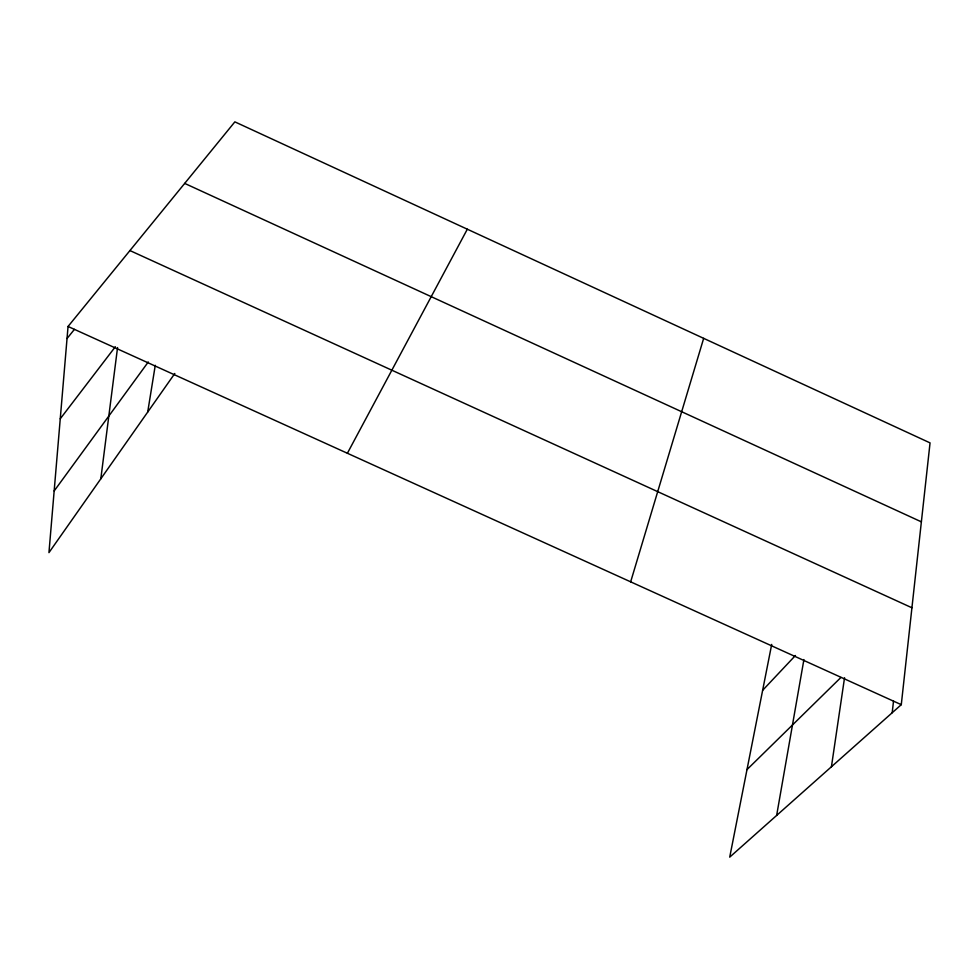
<?xml version="1.0" encoding="UTF-8"?>
<svg xmlns="http://www.w3.org/2000/svg" width="979" height="979" viewBox="0 0 979 979"><rect width="100%" height="100%" fill="white"/><g stroke="black" fill="none" stroke-linecap="round" stroke-linejoin="round"><path stroke-width="1.47" d="M771.697 644.415L729.722 857.139L901.28 704.672L930.05 442.887L234.862 121.861L68.053 326.472L48.95 552.633L174.813 373.476M892.187 712.761L893.521 701.111M100.813 478.817L117.553 347.569M831.428 766.753L844.547 677.737M147.707 412.073L155.269 365.314M776.641 815.434L803.918 659.565M630.66 581.832L703.668 338.342M347.386 453.265L467.326 229.208M54.163 490.968L148.282 361.973M60.257 418.792L115.351 346.737M67.037 338.526L74.441 329.348M762.641 690.317L795.437 655.502M746.989 769.604L840.912 677.468M68.053 326.472L901.28 704.672M129.938 250.563L911.926 607.775M184.688 183.403L921.374 521.844"/></g></svg>
